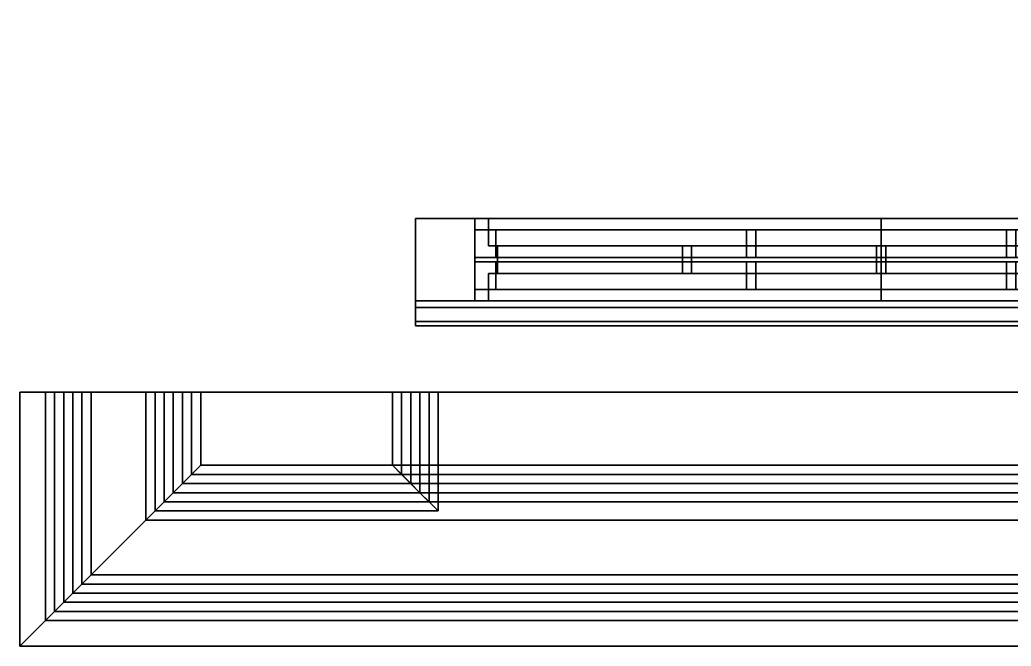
# Model space of a CAD drawing. Extents: x -0.47 to 5.49, y -0.28 to 0.92.
# Drawn here: x -0.473 to 0.612, y -0.278 to 0.407 of the extents above; entities that cross this region are included whole.
import ezdxf

# ---------------------------------------------------------------- set-up
doc = ezdxf.new("R2010")
doc.units = 0

msp = doc.modelspace()

# ---------------------------------------------------------------- meshes
mesh = msp.add_polyface()
corners = [(2.0325, 0.19, 0.6972), (2.0325, 0.19, 1.1461), (2.0325, 0.1, 1.1461), (2.0325, 0.1, 0.6467), (2.0325, 0.1, 1.1561), (2.0325, 0.19, 1.1561), (2.0025, 0.19, 0.6972), (2.0025, 0.19, 1.1461), (2.0025, 0.4025, 0.6972), (2.0025, 0.19, 1.1561), (2.0325, 0.1, 1.5956), (2.0325, 0.19, 1.5956), (2.0025, 0.2, 0.7072), (2.0025, 0.2, 1.1461), (2.0025, 0.19, 1.5956), (2.0025, 0.2, 1.1561), (2.0325, 0.1, 1.6056), (2.0325, 0.19, 1.6056), (1.9725, 0.2, 0.7072), (1.9725, 0.2, 1.1461), (1.935, 0.1, 2.055), (1.935, 0.1, 1.6056), (2.0325, 0.1, 2.055), (2.0025, 0.19, 1.6056), (2.0025, 0.2, 1.5956), (2.0325, 0.19, 2.055), (2.0325, 0.19, 2.105), (2.0325, 0.1, 2.105), (2.0025, 0.19, 2.055), (2.0025, 0.2, 1.6056), (1.9725, 0.2, 1.1561), (1.9725, 0.2, 1.5956), (2.0325, 0.19, 2.52), (2.0325, 0.1, 2.52), (2.0025, 0.2, 2.045), (2.0025, 0.4025, 2.055), (2.0325, 0.4075, 2.055), (2.5075, 0.1, 2.545), (2.0325, 0.1, 2.545), (2.5075, 0.1, 2.52), (2.5075, 0.19, 2.52), (2.0025, 0.19, 2.52), (2.0025, 0.19, 2.105), (2.0325, 0.4075, 2.105), (2.0025, 0.4025, 2.105), (1.9725, 0.2, 1.6056), (1.9725, 0.2, 2.045), (2.5075, 0.19, 2.545), (1.9425, 0.19, 2.545), (2.0025, 0.4075, 2.52), (2.0325, 0.4075, 2.52), (2.0025, 0.2, 2.115), (2.0025, 0.2, 2.51), (1.9725, 0.2, 2.115), (1.9725, 0.2, 2.51), (-0.335, 0, 3.165), (-0.335, 0, 3.175), (5.35, 0, 3.175), (5.35, 0, 3.165), (-0.395, 0, 3.235), (5.41, 0, 3.235), (5.45, -0.24, 3.271), (-0.435, -0.24, 3.271), (-0.425, -0.23, 3.265), (5.44, -0.23, 3.265), (5.46, -0.25, 3.296), (-0.445, -0.25, 3.296)]
mesh.append_faces([[corners[k] for k in face] for face in [(0, 1, 2, 3), (4, 2, 1, 5), (6, 7, 1, 0), (6, 0, 8), (7, 9, 5, 1), (10, 4, 5, 11), (12, 13, 7, 6), (9, 14, 11, 5), (13, 15, 9, 7), (16, 10, 11, 17), (13, 12, 18, 19), (20, 21, 16, 22), (14, 23, 17, 11), (15, 24, 14, 9), (22, 16, 17, 25), (26, 27, 22, 25), (25, 17, 23, 28), (29, 23, 14, 24), (24, 15, 30, 31), (26, 32, 33, 27), (23, 29, 34, 28), (35, 36, 25, 28), (37, 38, 33, 39), (39, 33, 32, 40), (41, 32, 26, 42), (26, 43, 44, 42), (34, 29, 45, 46), (47, 48, 38, 37), (41, 49, 50, 32), (42, 51, 52, 41), (52, 51, 53, 54), (55, 56, 57, 58), (56, 59, 60, 57), (61, 62, 63, 64), (62, 61, 65, 66)]])
mesh = msp.add_polyface()
corners = [(2.9825, 0.1, 1.1461), (2.9825, 0.1, 0.6467), (3.08, 0.1, 0.6972), (3.08, 0.1, 1.1461), (2.9825, 0.19, 1.1461), (2.9825, 0.19, 0.6972), (2.9825, 0.1, 1.1561), (3.08, 0.1, 1.1561), (3.0725, 0.19, 0.6972), (3.0725, 0.19, 1.1461), (3.08, 0.19, 1.1461), (3.08, 0.19, 0.6972), (2.9825, 0.19, 1.1561), (3.0125, 0.19, 1.1461), (3.0125, 0.19, 0.6972), (3.08, 0.1, 1.5956), (2.9825, 0.1, 1.5956), (3.0425, 0.19, 0.6972), (3.0425, 0.19, 1.1461), (3.08, 0.19, 1.1561), (3.0725, 0.19, 1.1561), (3.0125, 0.19, 1.1561), (2.9825, 0.19, 1.5956), (2.9825, 0.1, 1.6056), (3.08, 0.1, 1.6056), (3.0425, 0.19, 1.1561), (3.0725, 0.19, 1.5956), (3.08, 0.19, 1.5956), (3.0125, 0.19, 1.5956), (2.9825, 0.19, 1.6056), (2.9825, 0.1, 2.055), (3.08, 0.1, 2.055), (2.9825, 0.1, 2.105), (3.095, 0.1, 2.105), (3.0425, 0.19, 1.5956), (3.08, 0.19, 1.6056), (3.0725, 0.19, 1.6056), (3.0125, 0.19, 1.6056), (2.9825, 0.19, 2.055), (2.9825, 0.19, 2.105), (3.095, 0.1, 2.52), (2.9825, 0.1, 2.52), (3.0425, 0.19, 1.6056), (3.0725, 0.19, 2.055), (3.0425, 0.19, 2.055), (3.0125, 0.19, 2.055), (3.095, 0.1, 2.545), (2.9825, 0.1, 2.545), (2.9825, 0.19, 2.52), (3.095, 0.19, 2.545), (3.0725, 0.19, 2.545), (2.5075, 0.1, 2.52), (2.5075, 0.1, 2.545), (2.5075, 0.19, 2.52), (2.5075, 0.19, 2.545), (-0.473, -0.278, 3.316), (5.488, -0.278, 3.316), (5.488, 0, 3.316), (-0.473, 0, 3.316), (-0.473, -0.278, 3.306), (5.488, -0.278, 3.306)]
mesh.append_faces([[corners[k] for k in face] for face in [(0, 1, 2, 3), (1, 0, 4, 5), (6, 0, 3, 7), (8, 9, 10, 11), (12, 4, 0, 6), (5, 4, 13, 14), (7, 15, 16, 6), (17, 18, 9, 8), (19, 10, 9, 20), (4, 12, 21, 13), (22, 12, 6, 16), (23, 16, 15, 24), (20, 9, 18, 25), (20, 26, 27, 19), (12, 22, 28, 21), (29, 22, 16, 23), (30, 23, 24, 31), (32, 30, 31, 33), (25, 34, 26, 20), (35, 27, 26, 36), (22, 29, 37, 28), (38, 29, 23, 30), (38, 30, 32, 39), (33, 40, 41, 32), (36, 26, 34, 42), (43, 36, 42, 44), (45, 37, 29, 38), (46, 47, 41, 40), (32, 41, 48, 39), (46, 49, 50, 47), (51, 41, 47, 52), (53, 48, 41, 51), (52, 47, 50, 54), (55, 56, 57, 58), (59, 60, 56, 55)]])
mesh = msp.add_polyface()
corners = [(-0.04, 0.0725, 0.6442), (-0.04, 0.1, 0.6467), (-0.04, 0.0775, 0.6142), (-0.04, 0.0725, 0.6142), (-0.04, 0.0775, 0.6067), (-0.04, 0.0925, 0.5917), (-0.04, 0.1, 0.5917), (-0.04, 0.1, 2.055), (-0.04, 0.19, 2.055), (-0.04, 0.19, 0.6467), (0.025, 0.1, 0.6972), (0.025, 0.1, 2.055), (-0.04, 0.1, 0.225), (-0.04, 0.19, 0), (0.025, 0.19, 2.055), (0.025, 0.19, 0.6972), (-0.04, 0.19, 2.105), (-0.04, 0.1, 2.105), (0.04, 0.1, 2.105), (-0.04, 0.0775, 0.025), (-0.04, 0.0775, 0), (-0.04, 0.0775, 0.205), (-0.04, 0.0927, 0.225), (0.04, 0.19, 2.105), (-0.04, 0.1, 2.545), (-0.04, 0.19, 2.545), (0.04, 0.1, 2.52), (-0.275, 0, 2.575), (-0.015, 0, 2.575), (-0.025, 0, 2.565), (-0.315, 0, 2.565), (-0.015, 0, 2.565), (-0.035, 0, 2.535), (-0.305, 0, 2.535), (-0.025, 0, 2.535), (-0.305, 0, 2.525), (-0.035, 0, 2.525), (-0.285, 0, 2.505), (-0.055, 0, 2.505), (-0.275, 0, 2.405), (-0.275, 0, 2.495), (-0.065, 0, 2.495), (-0.065, 0, 2.405), (-0.055, 0, 2.495), (-0.065, -0.08, 2.495), (-0.065, -0.08, 2.405), (-0.275, 0, 2.395), (-0.065, 0, 2.395), (-0.055, -0.09, 2.405), (-0.055, 0, 2.405), (-0.055, 0, 2.395), (-0.055, -0.09, 2.395), (-0.065, -0.08, 2.395), (-0.305, 0, 0.12), (-0.295, 0, 0.13), (-0.045, 0, 0.13), (-0.035, 0, 0.12), (-0.035, 0, 0.13), (-0.325, 0, 0.1), (-0.015, 0, 0.1), (-0.315, 0, 0.07), (-0.325, 0, 0.08), (-0.015, 0, 0.08), (-0.025, 0, 0.07), (-0.015, 0), (-0.325, 0), (-0.015, 0, 0.07)]
mesh.append_faces([[corners[k] for k in face] for face in [(0, 1, 2, 3), (1, 4, 2), (5, 4, 1, 6), (1, 7, 8, 9), (9, 6, 1), (10, 11, 7, 1), (12, 6, 9, 13), (9, 8, 14, 15), (16, 8, 7, 17), (18, 17, 7, 11), (19, 13, 20), (12, 13, 21, 22), (16, 23, 14, 8), (24, 25, 16, 17), (18, 26, 24, 17), (13, 19, 21), (27, 28, 29, 30), (28, 31, 29), (29, 32, 33, 30), (29, 34, 32), (35, 33, 32, 36), (37, 35, 36, 38), (39, 40, 41, 42), (38, 43, 41), (42, 41, 44, 45), (46, 39, 42, 47), (45, 48, 49, 42), (42, 49, 50, 47), (50, 51, 52, 47), (53, 54, 55, 56), (55, 57, 56), (58, 53, 56, 59), (60, 61, 62, 63), (64, 65, 60, 63), (63, 66, 64)]])
mesh = msp.add_polyface()
corners = [(0.025, 0.19, 2.055), (0.025, 0.1, 2.055), (0.025, 0.1, 0.6972), (0.025, 0.19, 0.6972), (-0.04, 0.19, 2.105), (-0.04, 0.19, 2.545), (0.04, 0.19, 2.52), (0.04, 0.19, 2.105), (0.04, 0.13, 2.105), (0.04, 0.13, 2.52), (0.04, 0.1, 2.52), (0.04, 0.1, 2.105), (0.04, 0.16, 2.52), (0.04, 0.16, 2.105), (0.05, 0.13, 2.115), (0.05, 0.13, 2.51), (0.05, 0.16, 2.51), (0.05, 0.16, 2.115), (0.2525, 0.13, 2.51), (0.2525, 0.13, 2.115), (0.2525, 0.16, 2.115), (0.2525, 0.16, 2.51), (0.025, 0.1475, 0.6972), (0.3227, 0.1475, 0.6972), (0.3227, 0.1475, 0.7454), (0.0481, 0.1475, 0.7454), (0.025, 0.1775, 0.6972), (0.3227, 0.1775, 0.6972), (0.0481, 0.1475, 1.1582), (0.025, 0.1475, 1.1582), (0.025, 0.1475, 1.1682), (0.0481, 0.1475, 1.1682), (0.025, 0.1775, 1.1582), (0.0481, 0.1775, 0.7454), (0.0481, 0.1775, 1.1582), (0.0481, 0.1775, 1.1682), (0.025, 0.1775, 1.1682), (0.025, 0.1475, 1.6191), (0.0481, 0.1475, 1.581), (0.0481, 0.1775, 1.581), (0.3227, 0.1475, 1.6191), (0.3227, 0.1775, 1.6191), (0.025, 0.1775, 1.6191), (0.3227, 0.1775, 1.581), (0.0481, 0.1425, 1.6191), (0.025, 0.1425, 1.581), (0.025, 0.1425, 2.055), (0.0481, 0.1425, 2.0319), (0.3227, 0.1425, 2.055), (0.3227, 0.1425, 2.0319), (0.025, 0.1125, 2.055), (0.025, 0.1125, 1.581), (0.0481, 0.1125, 1.6191), (0.0481, 0.1125, 2.0319), (0.3227, 0.1125, 2.055), (0.3227, 0.1425, 1.581), (0.3227, 0.1125, 1.581)]
mesh.append_faces([[corners[k] for k in face] for face in [(0, 1, 2, 3), (4, 5, 6, 7), (8, 9, 10, 11), (7, 6, 12, 13), (14, 15, 9, 8), (16, 17, 13, 12), (18, 9, 15), (14, 17, 16, 15), (8, 19, 14), (20, 13, 17), (12, 21, 16), (15, 16, 21, 18), (17, 14, 19, 20), (22, 23, 24, 25), (26, 27, 23, 22), (25, 28, 29, 22), (30, 29, 28, 31), (22, 29, 32, 26), (25, 33, 34, 28), (26, 32, 34, 33), (35, 34, 32, 36), (29, 30, 36, 32), (37, 30, 31, 38), (31, 35, 39, 38), (37, 40, 41, 42), (42, 41, 43, 39), (39, 35, 36, 42), (36, 30, 37, 42), (44, 45, 46, 47), (46, 48, 49, 47), (50, 46, 45, 51), (52, 44, 47, 53), (50, 54, 48, 46), (55, 56, 51, 45), (50, 51, 52, 53)]])
mesh = msp.add_polyface()
corners = [(0.025, 0.1, 2.055), (0.47, 0.1, 2.055), (0.47, 0.1, 2.105), (0.04, 0.1, 2.105), (0.025, 0.19, 2.055), (0.47, 0.19, 2.055), (0.04, 0.19, 2.105), (0.47, 0.19, 2.105), (-0.04, 0.1, 2.545), (0.47, 0.1, 2.545), (0.47, 0.19, 2.545), (-0.04, 0.19, 2.545), (0.04, 0.1, 2.52), (0.47, 0.1, 2.52), (0.47, 0.13, 2.105), (0.04, 0.13, 2.105), (0.04, 0.16, 2.105), (0.47, 0.16, 2.105), (0.47, 0.19, 2.52), (0.04, 0.19, 2.52), (0.04, 0.13, 2.52), (0.47, 0.13, 2.52), (0.2625, 0.13, 2.115), (0.2525, 0.13, 2.115), (0.2525, 0.16, 2.115), (0.2625, 0.16, 2.115), (0.47, 0.16, 2.52), (0.04, 0.16, 2.52), (0.2525, 0.13, 2.51), (0.2625, 0.13, 2.51), (0.2525, 0.16, 2.51), (0.2625, 0.16, 2.51), (0.3327, 0.1475, 0.7454), (0.3227, 0.1475, 0.7454), (0.3227, 0.1475, 0.6972), (0.3327, 0.1475, 0.6972), (0.3227, 0.1475, 1.1682), (0.0481, 0.1475, 1.1682), (0.0481, 0.1475, 1.1582), (0.3227, 0.1475, 1.1582), (0.3227, 0.1775, 0.7454), (0.0481, 0.1775, 0.7454), (0.0481, 0.1475, 0.7454), (0.3227, 0.1775, 1.1582), (0.3227, 0.1775, 0.6972), (0.025, 0.1775, 0.6972), (0.0481, 0.1775, 1.1582), (0.0481, 0.1775, 1.1682), (0.3227, 0.1775, 1.1682), (0.3227, 0.1475, 1.581), (0.3227, 0.1775, 1.581), (0.0481, 0.1475, 1.581), (0.3227, 0.1475, 1.6191), (0.025, 0.1475, 1.6191), (0.0481, 0.1775, 1.581), (0.3227, 0.1425, 1.581), (0.025, 0.1425, 1.581), (0.0481, 0.1425, 1.6191), (0.3227, 0.1425, 1.6191), (0.0481, 0.1125, 2.0319), (0.0481, 0.1425, 2.0319), (0.3227, 0.1425, 2.0319), (0.3227, 0.1125, 2.0319), (0.0481, 0.1125, 1.6191), (0.3227, 0.1125, 1.6191), (0.3227, 0.1125, 2.055), (0.025, 0.1125, 2.055), (0.025, 0.1125, 1.581), (0.3227, 0.1125, 1.581)]
mesh.append_faces([[corners[k] for k in face] for face in [(0, 1, 2, 3), (4, 5, 1, 0), (6, 7, 5, 4), (8, 9, 10, 11), (12, 13, 9, 8), (3, 2, 14, 15), (16, 17, 7, 6), (18, 19, 11, 10), (20, 21, 13, 12), (15, 14, 22, 23), (24, 25, 17, 16), (19, 18, 26, 27), (28, 29, 21, 20), (23, 22, 29, 28), (25, 24, 30, 31), (27, 26, 31, 30), (29, 22, 25, 31), (23, 28, 30, 24), (32, 33, 34, 35), (36, 37, 38, 39), (33, 40, 41, 42), (39, 43, 40, 33), (41, 40, 44, 45), (46, 47, 48, 43), (49, 50, 48, 36), (38, 46, 43, 39), (36, 48, 47, 37), (51, 49, 52, 53), (54, 50, 49, 51), (55, 56, 57, 58), (59, 60, 61, 62), (58, 57, 63, 64), (62, 61, 58, 64), (59, 62, 65, 66), (67, 68, 64, 63)]])
mesh = msp.add_polyface()
corners = [(-0.04, 0.0725, 0.6142), (0.98, 0.0725, 0.6142), (0.98, 0.0725, 0.6442), (-0.04, 0.0725, 0.6442), (-0.04, 0.0775, 0.6142), (0.98, 0.0775, 0.6142), (-0.04, 0.0775, 0.6067), (0.98, 0.0775, 0.6067), (-0.04, 0.0925, 0.5917), (0.98, 0.0925, 0.5917), (0.98, 0.1, 0.6467), (0.915, 0.1, 0.6972), (0.025, 0.1, 0.6972), (-0.04, 0.1, 0.6467), (-0.04, 0.1, 0.5917), (0.98, 0.1, 0.5917), (-0.04, 0.19, 0.6467), (0.98, 0.19, 0.6467), (0.98, 0.19, 0), (-0.04, 0.19, 0), (0.025, 0.19, 0.6972), (0.915, 0.19, 0.6972), (-0.04, 0.1, 0.225), (0.98, 0.1, 0.225), (0.98, 0.0775, 0), (-0.04, 0.0775, 0), (-0.04, 0.0927, 0.225), (0.98, 0.0927, 0.225), (0.98, 0.0775, 0.025), (-0.04, 0.0775, 0.025), (-0.04, 0.0775, 0.205), (0.98, 0.0775, 0.205), (0.47, 0.13, 2.105), (0.475, 0.13, 2.115), (0.465, 0.13, 2.115), (0.475, 0.16, 2.115), (0.47, 0.16, 2.105), (0.465, 0.16, 2.115), (0.475, 0.13, 2.51), (0.465, 0.13, 2.51), (0.47, 0.13, 2.52), (0.465, 0.16, 2.51), (0.475, 0.16, 2.51), (0.47, 0.16, 2.52), (0.6073, 0.1475, 0.7454), (0.3327, 0.1475, 0.7454), (0.3327, 0.1475, 0.6972), (0.6073, 0.1475, 0.6972), (0.3327, 0.1775, 0.6972), (0.6073, 0.1775, 0.6972), (0.3327, 0.1775, 0.7454), (0.6073, 0.1775, 0.7454), (0.3327, 0.1475, 1.1582), (0.3327, 0.1775, 1.1582), (0.6073, 0.1775, 1.1582), (0.6073, 0.1475, 1.1582), (0.6073, 0.1475, 1.6191), (0.3327, 0.1475, 1.6191), (0.3327, 0.1475, 1.581), (0.6073, 0.1475, 1.581), (0.3327, 0.1775, 1.581), (0.6073, 0.1775, 1.581), (0.6073, 0.1775, 1.6191), (0.3327, 0.1775, 1.6191), (0.6073, 0.1425, 2.0319), (0.3327, 0.1425, 2.0319), (0.3327, 0.1425, 2.055), (0.6073, 0.1425, 2.055), (0.3327, 0.1125, 2.055), (0.6073, 0.1125, 2.055), (0.3327, 0.1125, 2.0319), (0.6073, 0.1125, 2.0319), (0.6073, 0.1125, 1.581), (0.3327, 0.1125, 1.581), (0.3327, 0.1425, 1.581), (0.6073, 0.1425, 1.581), (0.6073, 0.1425, 1.6191), (0.3327, 0.1425, 1.6191), (0.3327, 0.1125, 1.6191), (0.6073, 0.1125, 1.6191)]
mesh.append_faces([[corners[k] for k in face] for face in [(0, 1, 2, 3), (4, 5, 1, 0), (6, 7, 5, 4), (7, 6, 8, 9), (10, 11, 12, 13), (14, 15, 9, 8), (16, 17, 18, 19), (20, 21, 17, 16), (12, 11, 21, 20), (22, 23, 15, 14), (19, 18, 24, 25), (26, 27, 23, 22), (24, 28, 29, 25), (30, 31, 27, 26), (30, 29, 28, 31), (32, 33, 34), (10, 13, 3, 2), (35, 36, 37), (34, 33, 38, 39), (40, 39, 38), (35, 37, 41, 42), (41, 43, 42), (44, 45, 46, 47), (47, 46, 48, 49), (49, 48, 50, 51), (52, 53, 54, 55), (56, 57, 58, 59), (58, 60, 61, 59), (62, 63, 57, 56), (64, 65, 66, 67), (67, 66, 68, 69), (70, 65, 64, 71), (72, 73, 74, 75), (76, 77, 78, 79), (69, 68, 70, 71), (79, 78, 73, 72)]])
mesh = msp.add_polyface()
corners = [(0.915, 0.1, 2.055), (0.47, 0.1, 2.055), (0.47, 0.19, 2.055), (0.915, 0.19, 2.055), (0.9, 0.1, 2.105), (0.47, 0.1, 2.105), (0.47, 0.19, 2.105), (0.9, 0.19, 2.105), (0.9, 0.13, 2.105), (0.47, 0.13, 2.105), (0.47, 0.16, 2.105), (0.9, 0.16, 2.105), (0.6875, 0.13, 2.115), (0.6775, 0.13, 2.115), (0.9, 0.1, 2.52), (0.47, 0.1, 2.52), (0.47, 0.13, 2.52), (0.9, 0.13, 2.52), (0.98, 0.1, 2.545), (0.47, 0.1, 2.545), (0.98, 0.19, 2.545), (0.47, 0.19, 2.545), (0.6775, 0.16, 2.115), (0.6875, 0.16, 2.115), (0.6775, 0.13, 2.51), (0.6875, 0.13, 2.51), (0.9, 0.19, 2.52), (0.47, 0.19, 2.52), (0.9, 0.16, 2.52), (0.47, 0.16, 2.52), (0.6775, 0.16, 2.51), (0.6875, 0.16, 2.51), (0.8919, 0.1475, 0.7454), (0.6173, 0.1475, 0.7454), (0.6173, 0.1475, 0.6972), (0.915, 0.1475, 0.6972), (0.8919, 0.1775, 0.7454), (0.6173, 0.1775, 0.7454), (0.6173, 0.1475, 1.1582), (0.6173, 0.1775, 1.1582), (0.8919, 0.1775, 1.1582), (0.8919, 0.1475, 1.1582), (0.8919, 0.1475, 1.1682), (0.6173, 0.1475, 1.1682), (0.6173, 0.1775, 0.6972), (0.915, 0.1775, 0.6972), (0.8919, 0.1775, 1.1682), (0.6173, 0.1775, 1.1682), (0.8919, 0.1475, 1.581), (0.915, 0.1475, 1.6191), (0.6173, 0.1475, 1.6191), (0.6173, 0.1475, 1.581), (0.915, 0.1775, 1.6191), (0.6173, 0.1775, 1.6191), (0.8919, 0.1775, 1.581), (0.6173, 0.1775, 1.581), (0.8919, 0.1425, 2.0319), (0.6173, 0.1425, 2.0319), (0.6173, 0.1425, 2.055), (0.915, 0.1425, 2.055), (0.6173, 0.1425, 1.6191), (0.8919, 0.1425, 1.6191), (0.915, 0.1425, 1.581), (0.6173, 0.1425, 1.581), (0.6173, 0.1125, 2.055), (0.915, 0.1125, 2.055), (0.6173, 0.1125, 2.0319), (0.8919, 0.1125, 2.0319), (0.6173, 0.1125, 1.6191), (0.8919, 0.1125, 1.6191), (0.6173, 0.1125, 1.581), (0.915, 0.1125, 1.581)]
mesh.append_faces([[corners[k] for k in face] for face in [(0, 1, 2, 3), (4, 5, 1, 0), (2, 6, 7, 3), (8, 9, 5, 4), (7, 6, 10, 11), (8, 12, 13, 9), (14, 15, 16, 17), (18, 19, 15, 14), (20, 21, 19, 18), (11, 10, 22, 23), (17, 16, 24, 25), (26, 27, 21, 20), (28, 29, 27, 26), (23, 22, 30, 31), (25, 12, 23, 31), (31, 30, 29, 28), (32, 33, 34, 35), (32, 36, 37, 33), (38, 39, 40, 41), (38, 41, 42, 43), (35, 34, 44, 45), (45, 44, 37, 36), (46, 40, 39, 47), (42, 46, 47, 43), (48, 49, 50, 51), (52, 53, 50, 49), (54, 48, 51, 55), (54, 55, 53, 52), (56, 57, 58, 59), (60, 61, 62, 63), (59, 58, 64, 65), (66, 57, 56, 67), (61, 60, 68, 69), (65, 64, 66, 67), (69, 68, 70, 71)]])
mesh = msp.add_polyface()
corners = [(0.2625, 0.13, 2.115), (0.47, 0.13, 2.105), (0.465, 0.13, 2.115), (0.465, 0.16, 2.115), (0.47, 0.16, 2.105), (0.2625, 0.16, 2.115), (0.47, 0.13, 2.52), (0.2625, 0.13, 2.51), (0.465, 0.13, 2.51), (0.2625, 0.16, 2.51), (0.47, 0.16, 2.52), (0.465, 0.16, 2.51), (0.3327, 0.1475, 1.1582), (0.6073, 0.1475, 1.1582), (0.6073, 0.1475, 1.1682), (0.3327, 0.1475, 1.1682), (0.6073, 0.1475, 0.7454), (0.6073, 0.1775, 0.7454), (0.3327, 0.1775, 0.7454), (0.3327, 0.1475, 0.7454), (0.6073, 0.1775, 1.1682), (0.6073, 0.1775, 1.1582), (0.3327, 0.1775, 1.1582), (0.3327, 0.1775, 1.1682), (0.3227, 0.1475, 1.1582), (0.3227, 0.1475, 1.1682), (0.3327, 0.1475, 0.6972), (0.3227, 0.1475, 0.6972), (0.3227, 0.1775, 0.6972), (0.3327, 0.1775, 0.6972), (0.3227, 0.1475, 0.7454), (0.3227, 0.1775, 0.7454), (0.3227, 0.1775, 1.1582), (0.3227, 0.1775, 1.1682), (0.3327, 0.1775, 1.581), (0.3327, 0.1475, 1.581), (0.3227, 0.1475, 1.581), (0.3327, 0.1475, 1.6191), (0.3227, 0.1475, 1.6191), (0.3327, 0.1775, 1.6191), (0.6073, 0.1775, 1.6191), (0.6073, 0.1775, 1.581), (0.3227, 0.1775, 1.581), (0.3227, 0.1775, 1.6191), (0.3327, 0.1425, 2.0319), (0.3227, 0.1425, 2.0319), (0.3227, 0.1425, 2.055), (0.3327, 0.1425, 2.055), (0.3227, 0.1425, 1.6191), (0.3327, 0.1425, 1.6191), (0.3327, 0.1425, 1.581), (0.3227, 0.1425, 1.581), (0.3227, 0.1125, 2.055), (0.3327, 0.1125, 2.055), (0.3327, 0.1125, 1.581), (0.3227, 0.1125, 1.581), (0.6073, 0.1425, 1.6191), (0.6073, 0.1425, 1.581), (0.3227, 0.1125, 1.6191), (0.3327, 0.1125, 1.6191), (0.3327, 0.1125, 2.0319), (0.3227, 0.1125, 2.0319)]
mesh.append_faces([[corners[k] for k in face] for face in [(0, 1, 2), (3, 4, 5), (6, 7, 8), (3, 5, 0, 2), (9, 10, 11), (9, 11, 8, 7), (2, 8, 11, 3), (12, 13, 14, 15), (16, 17, 18, 19), (20, 21, 22, 23), (14, 20, 23, 15), (24, 12, 15, 25), (26, 27, 28, 29), (30, 19, 12, 24), (19, 18, 22, 12), (29, 28, 31, 18), (23, 22, 32, 33), (15, 23, 34, 35), (25, 15, 35, 36), (37, 38, 36, 35), (22, 18, 31, 32), (39, 40, 41, 34), (34, 23, 33, 42), (39, 43, 38, 37), (34, 42, 43, 39), (44, 45, 46, 47), (48, 49, 50, 51), (47, 46, 52, 53), (45, 44, 49, 48), (51, 50, 54, 55), (49, 56, 57, 50), (58, 59, 60, 61), (53, 52, 61, 60), (59, 49, 44, 60), (59, 58, 55, 54)]])
mesh = msp.add_polyface()
corners = [(0.47, 0.13, 2.105), (0.6775, 0.13, 2.115), (0.475, 0.13, 2.115), (0.6875, 0.13, 2.115), (0.6875, 0.13, 2.51), (0.6775, 0.13, 2.51), (0.6775, 0.16, 2.115), (0.47, 0.16, 2.105), (0.475, 0.16, 2.115), (0.6775, 0.16, 2.51), (0.47, 0.13, 2.52), (0.475, 0.13, 2.51), (0.475, 0.16, 2.51), (0.47, 0.16, 2.52), (0.6173, 0.1475, 0.7454), (0.6073, 0.1475, 0.7454), (0.6073, 0.1475, 0.6972), (0.6173, 0.1475, 0.6972), (0.6173, 0.1775, 0.7454), (0.6173, 0.1775, 1.1582), (0.6173, 0.1475, 1.1582), (0.6073, 0.1475, 1.1582), (0.6173, 0.1475, 1.1682), (0.6073, 0.1475, 1.1682), (0.6073, 0.1775, 0.6972), (0.6173, 0.1775, 0.6972), (0.6073, 0.1775, 0.7454), (0.6073, 0.1775, 1.1582), (0.6173, 0.1775, 1.1682), (0.6073, 0.1775, 1.1682), (0.6173, 0.1775, 1.581), (0.6173, 0.1475, 1.581), (0.6073, 0.1475, 1.581), (0.6173, 0.1475, 1.6191), (0.6073, 0.1475, 1.6191), (0.6073, 0.1775, 1.581), (0.6173, 0.1775, 1.6191), (0.6073, 0.1775, 1.6191), (0.6173, 0.1425, 2.0319), (0.6073, 0.1425, 2.0319), (0.6073, 0.1425, 2.055), (0.6173, 0.1425, 2.055), (0.6073, 0.1425, 1.6191), (0.6173, 0.1425, 1.6191), (0.6173, 0.1425, 1.581), (0.6073, 0.1425, 1.581), (0.6073, 0.1125, 2.055), (0.6173, 0.1125, 2.055), (0.6073, 0.1125, 2.0319), (0.6073, 0.1125, 1.6191), (0.6173, 0.1125, 1.581), (0.6073, 0.1125, 1.581), (0.6173, 0.1125, 2.0319), (0.6173, 0.1125, 1.6191)]
mesh.append_faces([[corners[k] for k in face] for face in [(0, 1, 2), (1, 3, 4, 5), (6, 7, 8), (6, 8, 2, 1), (1, 5, 9, 6), (5, 10, 11), (11, 2, 8, 12), (12, 9, 5, 11), (12, 13, 9), (14, 15, 16, 17), (14, 18, 19, 20), (21, 20, 22, 23), (17, 16, 24, 25), (15, 14, 20, 21), (19, 18, 26, 27), (25, 24, 26, 18), (28, 19, 27, 29), (22, 28, 30, 31), (23, 22, 31, 32), (33, 34, 32, 31), (21, 27, 26, 15), (30, 28, 29, 35), (32, 35, 29, 23), (36, 37, 34, 33), (37, 36, 30, 35), (38, 39, 40, 41), (42, 43, 44, 45), (41, 40, 46, 47), (48, 39, 42, 49), (39, 38, 43, 42), (50, 51, 45, 44), (47, 46, 48, 52), (49, 53, 52, 48), (53, 43, 38, 52), (53, 49, 51, 50)]])
mesh = msp.add_polyface()
corners = [(-0.305, 0, 3.145), (-0.315, 0, 3.145), (-0.335, 0, 3.165), (-0.315, -0.12, 3.145), (-0.305, -0.11, 3.145), (-0.335, -0.14, 3.165), (-0.335, -0.14, 3.175), (-0.335, 0, 3.175), (-0.295, 0, 3.135), (-0.305, 0, 3.135), (-0.305, -0.11, 3.135), (-0.395, -0.2, 3.175), (-0.395, 0, 3.175), (-0.395, 0, 3.235), (-0.395, -0.2, 3.235), (-0.405, 0, 3.235), (-0.405, 0, 3.245), (-0.405, -0.21, 3.235), (-0.405, -0.21, 3.245), (-0.415, -0.22, 3.255), (-0.415, 0, 3.255), (-0.425, -0.23, 3.255), (-0.425, 0, 3.255), (-0.425, 0, 3.265), (-0.425, -0.23, 3.265), (-0.435, 0, 3.271), (-0.445, 0, 3.296), (-0.435, -0.24, 3.271), (-0.445, -0.25, 3.296), (-0.473, 0, 3.306), (-0.473, -0.278, 3.306), (-0.473, -0.278, 3.316), (-0.473, 0, 3.316), (-0.325, 0, 2.575), (-0.275, 0, 2.575), (-0.315, 0, 2.565), (-0.325, 0, 2.565), (-0.325, -0.13, 2.565), (-0.325, -0.13, 2.575), (-0.305, 0, 2.535), (-0.315, 0, 2.535), (-0.315, -0.12, 2.565), (-0.305, 0, 2.525), (-0.305, -0.11, 2.525), (-0.305, -0.11, 2.535), (-0.315, -0.12, 2.535), (-0.305, 0, 0.13), (-0.305, 0, 0.12), (-0.305, -0.11, 0.12), (-0.305, -0.11, 0.13), (-0.325, 0, 0.1), (-0.325, -0.13, 0.1), (-0.325, 0, 0.08), (-0.325, -0.13, 0.08), (-0.315, 0, 0.07), (-0.315, -0.12, 0.07), (-0.325, 0, 0.07), (-0.325, -0.13, 0.07), (-0.325, 0), (-0.325, -0.13)]
mesh.append_faces([[corners[k] for k in face] for face in [(0, 1, 2), (3, 1, 0, 4), (5, 2, 1, 3), (2, 5, 6, 7), (8, 9, 0), (4, 0, 9, 10), (11, 12, 7, 6), (7, 12, 13), (14, 13, 12, 11), (13, 15, 16), (17, 15, 13, 14), (18, 16, 15, 17), (19, 20, 16, 18), (21, 22, 20, 19), (20, 22, 23), (24, 23, 22, 21), (23, 25, 26), (27, 25, 23, 24), (28, 26, 25, 27), (29, 26, 28, 30), (31, 32, 29, 30), (33, 34, 35, 36), (33, 36, 37, 38), (35, 39, 40), (36, 35, 41, 37), (39, 42, 43, 44), (40, 39, 44, 45), (35, 40, 45, 41), (46, 47, 48, 49), (47, 50, 51, 48), (52, 53, 51, 50), (52, 54, 55, 53), (56, 57, 55, 54), (58, 56, 54), (56, 58, 59, 57)]])
mesh = msp.add_polyface()
corners = [(-0.305, 0, 3.145), (-0.335, 0, 3.165), (5.35, 0, 3.165), (5.32, 0, 3.145), (-0.295, 0, 3.135), (5.31, 0, 3.135), (-0.285, 0, 3.125), (5.3, 0, 3.125), (-0.315, -0.12, 3.145), (-0.305, -0.11, 3.145), (5.32, -0.11, 3.145), (5.33, -0.12, 3.145), (-0.335, -0.14, 3.165), (5.35, -0.14, 3.165), (-0.335, -0.14, 3.175), (5.35, -0.14, 3.175), (-0.395, 0, 3.235), (-0.405, 0, 3.245), (5.42, 0, 3.245), (5.41, 0, 3.235), (-0.275, 0, 3.115), (5.29, 0, 3.115), (-0.305, -0.11, 3.135), (5.32, -0.11, 3.135), (-0.395, -0.2, 3.175), (5.41, -0.2, 3.175), (-0.415, 0, 3.255), (5.43, 0, 3.255), (-0.295, -0.1, 3.135), (5.31, -0.1, 3.135), (-0.285, -0.09, 3.125), (5.3, -0.09, 3.125), (-0.275, 0, 2.675), (5.29, 0, 2.675), (-0.395, -0.2, 3.235), (5.41, -0.2, 3.235), (-0.425, 0, 3.265), (5.44, 0, 3.265), (-0.285, -0.09, 3.115), (5.3, -0.09, 3.115), (-0.275, 0, 2.665), (5.29, 0, 2.665), (-0.405, -0.21, 3.235), (5.42, -0.21, 3.235), (-0.405, -0.21, 3.245), (5.42, -0.21, 3.245), (-0.415, -0.22, 3.255), (5.43, -0.22, 3.255), (-0.445, 0, 3.296), (5.46, 0, 3.296), (-0.275, -0.08, 3.115), (5.29, -0.08, 3.115), (-0.275, -0.08, 2.675), (5.29, -0.08, 2.675), (-0.015, 0, 2.575), (5.03, 0, 2.575), (-0.425, -0.23, 3.255), (5.44, -0.23, 3.255), (-0.473, 0, 3.306), (5.488, 0, 3.306), (-0.285, -0.09, 2.675), (5.3, -0.09, 2.675), (-0.015, -0.08, 2.575), (5.03, -0.08, 2.575), (5.44, -0.23, 3.265), (-0.425, -0.23, 3.265), (-0.473, 0, 3.316), (5.488, 0, 3.316), (-0.285, -0.09, 2.665), (5.3, -0.09, 2.665), (-0.275, -0.08, 2.665), (5.29, -0.08, 2.665), (-0.445, -0.25, 3.296), (5.46, -0.25, 3.296), (5.488, -0.278, 3.306), (-0.473, -0.278, 3.306)]
mesh.append_faces([[corners[k] for k in face] for face in [(0, 1, 2, 3), (4, 0, 3, 5), (6, 4, 5, 7), (8, 9, 10, 11), (12, 8, 11, 13), (14, 12, 13, 15), (16, 17, 18, 19), (20, 6, 7, 21), (9, 22, 23, 10), (24, 14, 15, 25), (17, 26, 27, 18), (22, 28, 29, 23), (28, 30, 31, 29), (32, 20, 21, 33), (34, 24, 25, 35), (26, 36, 37, 27), (30, 38, 39, 31), (40, 32, 33, 41), (42, 34, 35, 43), (44, 42, 43, 45), (46, 44, 45, 47), (36, 48, 49, 37), (38, 50, 51, 39), (50, 52, 53, 51), (54, 40, 41, 55), (56, 46, 47, 57), (48, 58, 59, 49), (52, 60, 61, 53), (62, 54, 55, 63), (56, 57, 64, 65), (58, 66, 67, 59), (60, 68, 69, 61), (68, 70, 71, 69), (70, 62, 63, 71), (72, 73, 74, 75)]])
mesh = msp.add_polyface()
corners = [(-0.305, -0.11, 3.135), (-0.305, 0, 3.135), (-0.295, 0, 3.135), (-0.295, -0.1, 3.135), (-0.285, 0, 3.125), (-0.285, -0.09, 3.125), (-0.285, 0, 3.115), (-0.285, -0.09, 3.115), (-0.275, 0, 3.115), (-0.275, -0.08, 3.115), (-0.275, -0.08, 2.675), (-0.275, 0, 2.675), (-0.285, -0.09, 2.675), (-0.285, 0, 2.675), (-0.275, 0, 2.665), (-0.285, 0, 2.665), (-0.285, -0.09, 2.665), (-0.275, -0.08, 2.665), (-0.015, 0, 2.575), (-0.275, 0, 2.575), (-0.275, -0.08, 2.575), (-0.015, -0.08, 2.575), (-0.325, 0, 2.575), (-0.325, -0.13, 2.575), (-0.015, -0.13, 2.565), (-0.015, -0.13, 2.575), (-0.325, -0.13, 2.565), (-0.305, 0, 2.525), (-0.285, 0, 2.505), (-0.285, -0.09, 2.505), (-0.305, -0.11, 2.525), (-0.065, 0, 2.495), (-0.275, 0, 2.495), (-0.055, 0, 2.505), (-0.285, 0, 2.495), (-0.285, -0.09, 2.495), (-0.275, -0.08, 2.495), (-0.055, -0.09, 2.505), (-0.055, -0.09, 2.495), (-0.275, 0, 2.405), (-0.275, -0.08, 2.405), (-0.285, 0, 2.405), (-0.285, -0.09, 2.405), (-0.275, 0, 2.395), (-0.285, 0, 2.395), (-0.295, 0, 0.13), (-0.065, 0, 2.395), (-0.045, 0, 0.13), (-0.285, -0.09, 2.395), (-0.275, -0.08, 2.395), (-0.295, -0.1, 0.13), (-0.305, 0, 0.13), (-0.305, -0.11, 0.13), (-0.045, -0.1, 0.13), (-0.065, -0.08, 2.395), (-0.305, 0, 0.12), (-0.325, 0, 0.08), (-0.325, 0, 0.1), (-0.015, 0, 0.1), (-0.015, 0, 0.08), (-0.015, -0.13, 0.08), (-0.015, -0.13, 0.1), (-0.325, -0.13, 0.1), (-0.325, -0.13, 0.08), (-0.015, -0.13), (-0.325, -0.13), (-0.325, 0), (-0.015, 0), (-0.325, -0.13, 0.07), (-0.015, -0.13, 0.07)]
mesh.append_faces([[corners[k] for k in face] for face in [(0, 1, 2, 3), (3, 2, 4, 5), (5, 4, 6, 7), (8, 6, 4), (7, 6, 8, 9), (10, 9, 8, 11), (12, 10, 11, 13), (13, 11, 14, 15), (16, 12, 13, 15), (17, 16, 15, 14), (18, 19, 14), (20, 17, 14, 19), (17, 20, 21), (20, 19, 22, 23), (24, 25, 23, 26), (27, 28, 29, 30), (31, 32, 28, 33), (28, 34, 35, 29), (32, 34, 28), (36, 35, 34, 32), (37, 29, 35, 38), (32, 39, 40, 36), (41, 42, 40, 39), (43, 44, 41, 39), (45, 43, 46, 47), (44, 48, 42, 41), (49, 48, 44, 43), (43, 45, 50, 49), (45, 51, 52, 50), (49, 50, 53, 54), (55, 51, 45), (56, 57, 58, 59), (60, 61, 62, 63), (64, 65, 66, 67), (68, 65, 64, 69)]])
mesh = msp.add_polyface()
corners = [(-0.015, 0, 2.575), (-0.015, -0.08, 2.575), (-0.015, -0.13, 2.565), (-0.015, -0.13, 2.575), (-0.015, 0, 2.565), (-0.325, -0.13, 2.575), (-0.275, -0.08, 2.575), (-0.025, 0, 2.565), (-0.025, -0.12, 2.565), (-0.315, -0.12, 2.565), (-0.325, -0.13, 2.565), (-0.025, 0, 2.535), (-0.025, -0.12, 2.535), (-0.035, 0, 2.535), (-0.035, -0.11, 2.535), (-0.035, 0, 2.525), (-0.035, -0.11, 2.525), (-0.315, -0.12, 2.535), (-0.305, -0.11, 2.535), (-0.305, -0.11, 2.525), (-0.055, 0, 2.505), (-0.055, -0.09, 2.505), (-0.285, -0.09, 2.505), (-0.055, 0, 2.495), (-0.055, -0.09, 2.495), (-0.065, -0.08, 2.495), (-0.065, 0, 2.495), (-0.275, -0.08, 2.495), (-0.285, -0.09, 2.495), (-0.275, -0.08, 2.405), (-0.065, -0.08, 2.405), (-0.285, -0.09, 2.405), (-0.055, -0.09, 2.405), (-0.055, 0, 2.395), (-0.055, 0, 2.405), (-0.055, -0.09, 2.395), (-0.045, 0, 0.13), (-0.065, 0, 2.395), (-0.065, -0.08, 2.395), (-0.045, -0.1, 0.13), (-0.285, -0.09, 2.395), (-0.275, -0.08, 2.395), (-0.035, 0, 0.13), (-0.035, -0.11, 0.13), (-0.295, -0.1, 0.13), (-0.305, -0.11, 0.13), (-0.035, 0, 0.12), (-0.035, -0.11, 0.12), (-0.015, 0, 0.1), (-0.015, -0.13, 0.1), (-0.305, -0.11, 0.12), (-0.325, -0.13, 0.1), (-0.015, 0, 0.08), (-0.015, -0.13, 0.08), (-0.025, 0, 0.07), (-0.025, -0.12, 0.07), (-0.325, -0.13, 0.08), (-0.315, -0.12, 0.07), (-0.015, -0.13, 0.07), (-0.015, 0, 0.07), (-0.325, -0.13, 0.07), (-0.015, 0), (-0.015, -0.13)]
mesh.append_faces([[corners[k] for k in face] for face in [(0, 1, 2), (1, 3, 2), (2, 4, 0), (5, 3, 1, 6), (7, 4, 2, 8), (9, 8, 2, 10), (11, 7, 8, 12), (13, 11, 12, 14), (15, 13, 14, 16), (12, 8, 9, 17), (18, 14, 12, 17), (16, 14, 18, 19), (20, 15, 16, 21), (19, 22, 21, 16), (23, 20, 21, 24), (23, 24, 25, 26), (27, 25, 24, 28), (27, 29, 30, 25), (30, 29, 31, 32), (33, 34, 32, 35), (36, 37, 38, 39), (40, 35, 32, 31), (41, 38, 35, 40), (42, 36, 39, 43), (43, 39, 44, 45), (46, 42, 43, 47), (48, 46, 47, 49), (47, 43, 45, 50), (49, 47, 50, 51), (52, 48, 49, 53), (54, 52, 53, 55), (56, 57, 55, 53), (55, 58, 59, 54), (55, 57, 60, 58), (61, 59, 58, 62)]])

doc.saveas('drawing.dxf')
